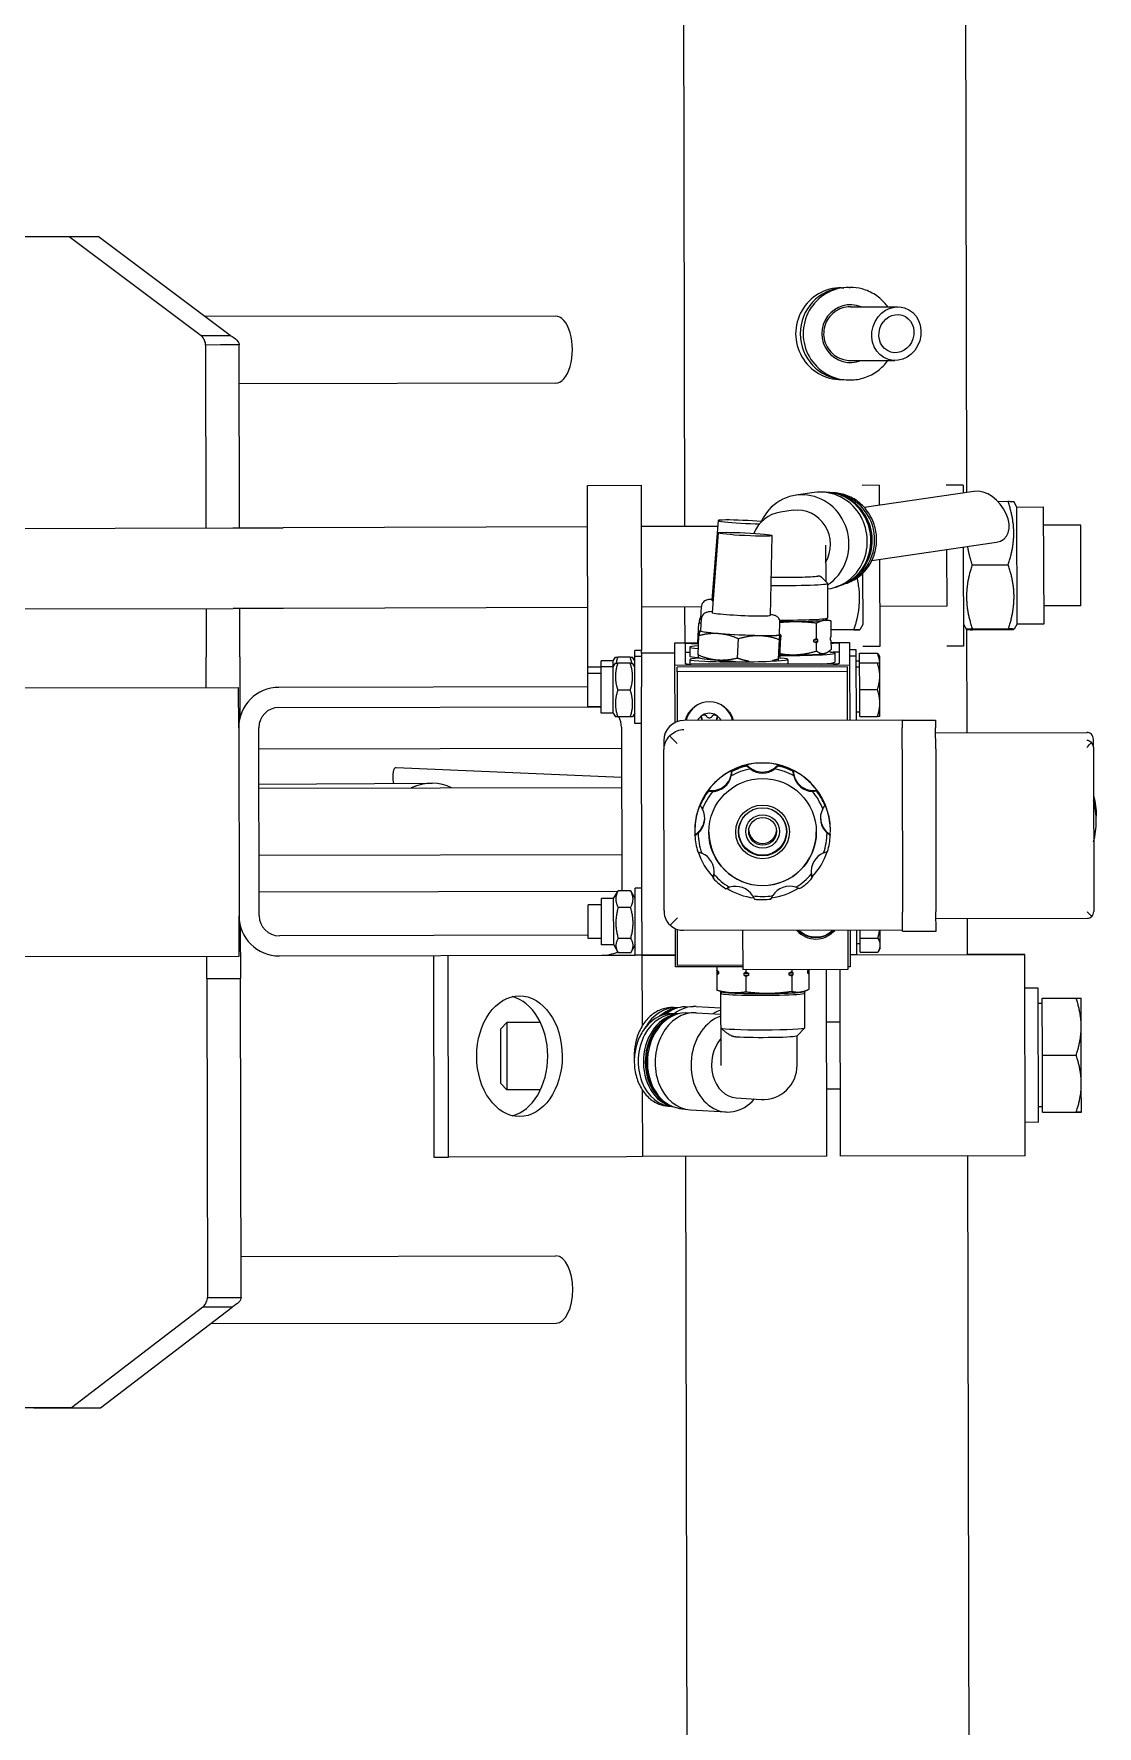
# Model space of a CAD drawing. Extents: x -3873 to 164127, y 7129 to 96529.
# Drawn here: x 85751.4 to 85909.8, y 50277.4 to 50529.4 of the extents above; entities that cross this region are included whole.
import ezdxf

# ---------------------------------------------------------------- set-up
doc = ezdxf.new("R2010")
doc.units = 0
doc.layers.get('0').update_dxf_attribs({"linetype": 'CONTINUOUS'})
doc.layers.add('LAYOUT Kromeka', color=1, linetype='CONTINUOUS', lineweight=5)

# ---------------------------------------------------------------- blocks, each defined once
blk = doc.blocks.new('drop-GS-double')
for p, q in [((330.19, 402.45), (330.19, 108.5)), ((370.19, 402.5), (370.19, 108.5)), ((381.96, 203.45), (381.95, 109.3)), ((393.96, 203.45), (393.95, 109.3)), ((262.95, 133.61), (262.94, 143.52)), ((437.41, 143.52), (437.42, 133.61)), ((262.94, 139.19), (262.95, 129.28)), ((277.9, 113.98), (262.95, 133.61)), ((262.95, 133.61), (262.95, 129.28)), ((437.42, 133.61), (422.63, 113.98)), ((437.42, 133.61), (437.42, 129.28)), ((262.95, 129.28), (277.9, 109.65)), ((422.63, 109.65), (437.42, 129.28)), ((277.9, 112.07), (277.9, 113.98)), ((422.63, 113.98), (422.63, 112.07)), ((275.45, 112.87), (275.42, 61.39)), ((277.9, 109.65), (277.9, 112.07)), ((279.34, 113.31), (279.34, 111.11)), ((326.83, 113.31), (279.34, 113.31)), ((279.34, 111.11), (279.34, 108.31)), ((326.83, 113.31), (330.19, 113.31)), ((326.83, 113.31), (326.83, 108.31)), ((370.19, 113.31), (374.73, 113.31)), ((381.95, 113.31), (374.73, 113.31)), ((421.21, 113.31), (393.95, 113.31)), ((421.21, 111.11), (421.21, 113.31)), ((421.21, 108.31), (421.21, 111.11)), ((422.63, 112.07), (422.63, 109.65)), ((425.42, 61.2), (425.45, 113.38)), ((330.19, 108.5), (336.19, 108.5)), ((364.19, 108.5), (336.19, 108.5)), ((364.19, 108.5), (336.19, 108.5)), ((364.19, 108.5), (370.19, 108.5)), ((279.34, 108.31), (326.83, 108.31)), ((285.45, 108.31), (285.42, 61.39)), ((334.68, 108.31), (326.83, 108.31)), ((374.73, 108.31), (365.69, 108.31)), ((374.73, 108.31), (381.95, 108.31)), ((393.95, 108.31), (421.21, 108.31)), ((415.42, 61.21), (415.44, 108.31)), ((336.19, 105.5), (364.19, 105.5)), ((339.76, 105.5), (339.74, 52.06)), ((345.19, 105.5), (345.19, 51.5)), ((355.19, 105.5), (355.19, 51.5)), ((355.78, 105.5), (355.87, 79.72)), ((361.06, 105.5), (361.04, 51.5)), ((330.19, 102.5), (330.19, 54.5)), ((333.19, 56.5), (333.19, 102.5)), ((367.19, 102.5), (367.19, 54.5)), ((370.19, 56.5), (370.19, 102.5)), ((382.02, 56.5), (381.95, 101.78)), ((394.02, 56.5), (393.95, 101.8)), ((356.66, 51.5), (358.2, 85.06)), ((300.19, 79.54), (300.19, 77.38)), ((330.19, 79.54), (300.19, 79.54)), ((300.19, 50.86), (300.19, 77.38)), ((300.19, 77.38), (330.19, 77.38)), ((311.11, 69.56), (310.19, 68.64)), ((320.19, 68.64), (310.19, 68.64)), ((310.19, 63.64), (310.19, 68.64)), ((311.11, 69.56), (319.27, 69.56)), ((319.27, 69.56), (320.19, 68.64)), ((320.19, 63.64), (320.19, 68.64)), ((332.69, 56.5), (337.69, 56.5)), ((332.69, 54.5), (332.69, 56.5)), ((337.69, 54.5), (337.69, 56.5)), ((367.19, 56.5), (372.19, 56.5)), ((367.19, 54.5), (367.19, 56.5)), ((372.19, 56.5), (373.1, 56.5)), ((372.19, 54.5), (372.19, 56.5)), ((373.1, 56.5), (400.19, 56.5)), ((373.1, 54.5), (373.1, 56.5)), ((400.19, 56.5), (400.19, 48.5)), ((330.19, 54.5), (330.19, 50.86)), ((331.74, 54.5), (338.64, 54.5)), ((331.74, 52.7), (331.74, 54.5)), ((338.64, 52.7), (338.64, 54.5)), ((366.24, 54.5), (373.14, 54.5)), ((366.24, 52.7), (366.24, 54.5)), ((373.14, 54.5), (374.05, 54.5)), ((373.14, 52.7), (373.14, 54.5)), ((374.05, 52.7), (374.05, 54.5)), ((300.19, 48.5), (300.19, 50.86)), ((330.19, 50.86), (330.19, 49.5)), ((330.57, 50.17), (330.57, 52.03)), ((331.74, 52.7), (330.68, 52.09)), ((331.74, 52.7), (338.64, 52.7)), ((332.69, 50.17), (332.69, 52.03)), ((337.31, 50.17), (337.31, 52.03)), ((338.64, 52.7), (339.69, 52.09)), ((339.8, 50.17), (339.8, 52.03)), ((364.19, 51.5), (339.8, 51.5)), ((366.24, 52.7), (365.69, 52.38)), ((365.69, 52.03), (365.69, 52.38)), ((365.69, 50.17), (365.69, 52.03)), ((366.24, 52.7), (373.14, 52.7)), ((369.69, 50.17), (369.69, 52.03)), ((373.14, 52.7), (374.05, 52.7)), ((373.14, 52.7), (373.69, 52.38)), ((373.69, 52.38), (373.69, 52.03)), ((373.69, 50.17), (373.69, 52.03)), ((374.05, 52.7), (374.6, 52.38)), ((374.6, 52.38), (374.6, 52.03)), ((374.6, 50.17), (374.6, 52.03)), ((300.19, 21), (300.19, 48.5)), ((300.19, 48.5), (300.19, 48.5)), ((310.15, 48.5), (300.19, 48.5)), ((330.19, 48.5), (319.63, 48.5)), ((330.19, 49.5), (340.19, 49.5)), ((330.19, 48.5), (330.19, 49.5)), ((330.19, 48.5), (330.19, 43.5)), ((335.19, 48.5), (330.19, 48.5)), ((330.19, 43.5), (330.19, 48.5)), ((331.74, 49.5), (330.68, 50.11)), ((335.19, 48.5), (370.19, 48.5)), ((338.64, 49.5), (339.69, 50.11)), ((340.19, 48.5), (340.19, 49.5)), ((364.69, 49.5), (374.69, 49.5)), ((364.69, 48.5), (364.69, 49.5)), ((365.69, 49.82), (365.69, 50.17)), ((366.24, 49.5), (365.69, 49.82)), ((375.19, 48.5), (370.19, 48.5)), ((373.14, 49.5), (373.69, 49.82)), ((373.69, 50.17), (373.69, 49.82)), ((374.05, 49.5), (374.6, 49.82)), ((374.6, 50.17), (374.6, 49.82)), ((374.69, 49.5), (375.6, 49.5)), ((374.69, 48.5), (374.69, 49.5)), ((375.19, 48.5), (375.6, 48.5)), ((375.19, 43.5), (375.19, 48.5)), ((375.6, 48.5), (375.6, 49.5)), ((400.19, 48.5), (375.6, 48.5)), ((382.05, 39.55), (382.03, 48.5)), ((394.05, 37.1), (394.03, 48.5)), ((307.36, 42.93), (307.18, 41.7)), ((307.7, 44.65), (307.67, 44.11)), ((321.47, 43.81), (321.44, 43.27)), ((322.39, 43.81), (322.36, 43.27)), ((328.43, 43.5), (334.09, 43.5)), ((328.43, 33.5), (328.43, 43.5)), ((328.66, 33.5), (328.66, 43.2)), ((328.66, 43.2), (333.98, 43.2)), ((336.84, 45.2), (360.82, 45.2)), ((362.14, 45.2), (360.82, 45.2)), ((364.84, 43.5), (373.38, 43.5)), ((372.41, 43.2), (364.97, 43.2)), ((372.41, 17.8), (372.41, 43.2)), ((372.41, 43.2), (373.08, 43.2)), ((373.08, 17.8), (373.08, 43.2)), ((373.38, 43.5), (373.38, 17.5)), ((373.38, 43.5), (374.42, 43.5)), ((374.42, 43.5), (375.19, 43.5)), ((375.19, 43.5), (376.71, 43.5)), ((376.71, 43.5), (376.71, 40.07)), ((-306.28, 42), (300.19, 42)), ((307.15, 41.33), (306.82, 35.98)), ((321.62, 40.45), (321.4, 36.75)), ((321.6, 42.07), (321.63, 40.82)), ((322.54, 40.45), (322.31, 36.75)), ((322.51, 42.07), (322.54, 40.82)), ((333.84, 9.7), (333.84, 42.32)), ((348, 40.59), (348.12, 40.59)), ((348.7, 40.6), (348.72, 40.6)), ((365.14, 9.7), (365.14, 42.2)), ((374.22, 41.3), (373.55, 41.3)), ((373.55, 19.92), (373.55, 41.08)), ((373.59, 41.94), (376.59, 41.94)), ((376.06, 41.3), (374.71, 41.3)), ((376.63, 41.08), (376.63, 40.07)), ((376.71, 42), (382.04, 42)), ((394.04, 42), (872.72, 41.99)), ((341.65, 37.89), (341.77, 37.89)), ((352.47, 39.8), (352.59, 39.8)), ((354.6, 38.57), (354.72, 38.57)), ((365.15, 39.45), (365.23, 39.45)), ((365.48, 39.52), (365.5, 39.53)), ((374.22, 39.05), (374.32, 39.05)), ((374.51, 39.97), (374.53, 40.01)), ((374.9, 40.07), (377.82, 39.92)), ((376.36, 40), (376.36, 40.01)), ((376.74, 40.07), (379.66, 39.92)), ((378.52, 39.63), (380.31, 39.54)), ((378.55, 39.76), (378.55, 39.77)), ((380.35, 39.64), (382.14, 39.54)), ((380.38, 39.76), (380.38, 39.77)), ((393.08, 37.03), (381.23, 37.97)), ((394.91, 37.03), (383.06, 37.98)), ((313.74, 36.74), (319.33, 36.74)), ((315.1, 36.75), (324.49, 36.75)), ((319.33, 36.74), (319.33, 36.74)), ((319.33, 36.74), (319.33, 36.74)), ((324.49, 36.75), (324.78, 36.75)), ((324.72, 36.53), (324.51, 36.74)), ((324.69, 36.4), (324.9, 37.19)), ((327.24, 37.35), (324.94, 37.35)), ((327.94, 37.35), (327.24, 37.35)), ((327.72, 37.09), (327.42, 37.09)), ((327.46, 37.2), (327.76, 37.2)), ((328.43, 37.35), (327.94, 37.35)), ((365.15, 37.35), (365.23, 37.35)), ((365.5, 37.27), (365.48, 37.28)), ((308.91, 34.49), (308.69, 30.81)), ((326.98, 33.04), (324.68, 33.04)), ((327.19, 33.3), (327.49, 33.3)), ((328.06, 33.04), (327.68, 33.04)), ((333.84, 33.5), (328.06, 33.5)), ((328.06, 33.5), (328.06, 17.8)), ((357.51, 35.09), (357.64, 35.09)), ((358.36, 32.77), (358.48, 32.77)), ((374.41, 34.2), (377.33, 34.05)), ((327.48, 32.63), (327.18, 32.63)), ((358.36, 28.23), (358.48, 28.23)), ((374.26, 28.1), (377.18, 27.95)), ((374.61, 27.87), (377.53, 27.72)), ((377.93, 27.82), (377.9, 27.78)), ((377.91, 27.95), (379.7, 27.86)), ((392.67, 29.04), (380.78, 29.32)), ((313.75, 25.43), (318.17, 25.43)), ((318.16, 25.43), (319.33, 24.26)), ((327.03, 26.19), (324.73, 26.19)), ((327.22, 26.6), (327.52, 26.6)), ((327.54, 26.04), (327.24, 26.04)), ((328.06, 26.19), (327.73, 26.19)), ((357.51, 25.91), (357.64, 25.91)), ((374.22, 26.7), (373.55, 26.7)), ((396.42, 25.84), (396.14, 27.72)), ((399.06, 22.73), (398.67, 25.46)), ((319.35, 24.25), (324.49, 24.25)), ((324.49, 24.25), (324.79, 24.25)), ((324.72, 24.47), (324.51, 24.26)), ((324.69, 24.6), (324.72, 24.48)), ((327.34, 23.65), (325.04, 23.65)), ((328.04, 23.65), (327.34, 23.65)), ((327.52, 23.8), (327.82, 23.8)), ((328.06, 23.65), (328.04, 23.65)), ((341.65, 23.11), (341.77, 23.11)), ((376.83, 22.82), (377.13, 22.82)), ((300.19, 21), (328.06, 21)), ((310.19, 19), (310.19, 21)), ((320.19, 19), (320.19, 21)), ((348, 20.41), (348.12, 20.41)), ((348.7, 20.4), (348.72, 20.4)), ((352.47, 21.2), (352.59, 21.2)), ((354.6, 22.43), (354.72, 22.43)), ((375.12, 21.02), (375.22, 20.85)), ((375.28, 20.33), (375.28, 19.92)), ((375.43, 22.41), (376.64, 22.41)), ((375.74, 20.21), (376.95, 20.21)), ((376.63, 20.21), (376.63, 19.92)), ((376.71, 20.21), (376.71, 17.5)), ((377.16, 22.28), (376.86, 22.28)), ((377.14, 20.34), (377.43, 20.34)), ((377.34, 22.41), (379.64, 22.41)), ((377.65, 20.21), (379.95, 20.21)), ((378.6, 16.83), (378.6, 20.21)), ((378.61, 16.83), (378.61, 20.21)), ((380.15, 20.97), (379.97, 20.26)), ((380.12, 21.01), (380.37, 20.76)), ((385.53, 20.75), (380.38, 20.75)), ((384.71, 20.66), (384.7, 20.75)), ((386.34, 21.56), (385.54, 20.76)), ((391.21, 21.03), (385.81, 21.03)), ((399.11, 21.03), (399.13, 21.66)), ((300.19, 19), (328.06, 19)), ((300.19, -8.5), (300.19, 19)), ((328.06, 17.8), (333.84, 17.8)), ((328.43, 17.5), (328.43, 17.8)), ((365.14, 17.8), (372.41, 17.8)), ((372.41, 17.8), (373.08, 17.8)), ((376.59, 19.06), (373.59, 19.06)), ((375.14, 19.7), (373.79, 19.7)), ((385.14, 19.02), (384.95, 19.62)), ((415.87, 18.62), (415.87, 18.28)), ((429.57, 18.61), (429.57, 18.27)), ((333.84, 17.5), (328.43, 17.5)), ((330.19, 17.5), (330.19, -8.5)), ((330.19, 16.5), (330.19, 17.5)), ((330.19, 16.5), (333.84, 16.5)), ((330.57, 16), (332.69, 16)), ((330.57, 16), (330.57, 13.36)), ((331.84, 16), (331.84, 16.5)), ((332.69, 16), (332.69, 13.36)), ((332.69, 16), (333.84, 16)), ((373.38, 17.5), (365.14, 17.5)), ((365.14, 16.5), (374.69, 16.5)), ((365.69, 16), (365.69, 13.36)), ((365.69, 16), (369.69, 16)), ((366.34, 16), (366.34, 16.5)), ((369.69, 16), (369.69, 13.36)), ((369.69, 16), (373.69, 16)), ((373.04, 16), (373.04, 16.5)), ((376.71, 17.5), (373.38, 17.5)), ((373.69, 16), (375.12, 16)), ((373.69, 16), (373.69, 13.36)), ((373.95, 16), (373.95, 16.5)), ((374.69, 16.5), (374.69, 17.5)), ((374.69, 16.5), (375.6, 16.5)), ((375.12, 16), (375.12, 13.36)), ((375.6, 16.5), (375.6, 17.5)), ((376.12, 13.01), (376.11, 15.51)), ((379.41, 15.52), (378.61, 15.98)), ((387.01, 15.53), (379.41, 15.52)), ((387.01, 15.53), (379.41, 15.52)), ((396.85, 15.28), (399.2, -1.08)), ((397.13, 15.55), (397.13, 15.55)), ((397.48, 15.94), (397.61, 16.01)), ((400.12, 13.05), (400.11, 15.55)), ((415.82, 17.46), (415.82, 17.32)), ((418.72, 17.29), (418.71, 10.65)), ((426.72, 17.28), (426.71, 10.21)), ((429.62, 17.44), (429.62, 17.31)), ((331.19, 13), (330.68, 13.29)), ((331.19, 13), (331.63, 13)), ((331.63, 13), (333.84, 13)), ((365.69, 13), (367.69, 13)), ((367.69, 13), (371.69, 13)), ((371.69, 13), (373.69, 13)), ((373.69, 13), (374.6, 13)), ((374.6, 13), (374.8, 13.11)), ((389.09, 13.03), (376.12, 13.01)), ((382.1, 3.02), (382.09, 13.02)), ((388.93, 14.14), (391.6, -4.44)), ((400.12, 13.05), (397.17, 13.05)), ((333.7, 9.7), (336.55, 9.7)), ((333.7, 9.7), (333.7, 4.7)), ((360.83, 9.7), (336.55, 9.7)), ((360.83, 9.7), (363.97, 9.7)), ((365.14, 9.7), (363.97, 9.7)), ((365.14, 9.7), (365.14, 9.7)), ((365.14, 9.7), (365.14, 4.7)), ((333.7, 4.7), (336.55, 4.7)), ((335.59, 4.7), (335.59, -17.85)), ((360.83, 4.7), (336.55, 4.7)), ((360.83, 4.7), (363.97, 4.7)), ((363.25, 4.7), (363.25, -17.85)), ((365.14, 4.7), (363.97, 4.7)), ((365.14, 4.7), (365.14, 4.7)), ((376.14, 0.51), (376.13, 3.01)), ((390.53, 3.04), (382.1, 3.02)), ((390.53, 3.04), (382.1, 3.02)), ((398.61, 3.05), (398.61, 3.05)), ((400.14, 0.55), (400.13, 3.05)), ((-300.19, 0), (300.19, 0)), ((390.89, 0.54), (376.14, 0.51)), ((379.44, 0.52), (378.64, 0.05)), ((400.14, 0.55), (398.97, 0.55)), ((330.19, 0), (335.59, 0)), ((330.19, -8.5), (330.19, 0)), ((363.25, 0), (378.63, 0)), ((378.58, -0.8), (378.59, -6.17)), ((378.7, -0.8), (378.71, -6.17)), ((388.25, -0.78), (388.26, -6.16)), ((399.05, 0), (872.72, -0.01)), ((397.7, -4.62), (397.71, -6.14)), ((379.45, -7.48), (378.65, -7.02)), ((379.45, -7.48), (396.85, -7.45)), ((379.45, -7.48), (379.46, -11.48)), ((396.85, -7.45), (397.65, -6.99)), ((396.85, -7.45), (396.86, -11.45)), ((300.19, -8.5), (330.19, -8.5)), ((305.19, -10.5), (305.19, -8.5)), ((325.19, -10.5), (325.19, -8.5)), ((330.19, -8.5), (330.19, -8.5)), ((305.19, -10.5), (325.19, -10.5)), ((306.69, -11.1), (306.69, -16.14)), ((306.69, -11.1), (306.69, -11.1)), ((306.69, -11.1), (306.69, -16.14)), ((306.69, -11.1), (315.19, -11.1)), ((307.49, -11.1), (307.49, -10.5)), ((315.19, -11.1), (315.19, -16.14)), ((315.19, -11.1), (323.69, -11.1)), ((322.89, -11.1), (322.89, -10.5)), ((323.69, -11.1), (323.69, -16.14)), ((379.46, -11.48), (396.86, -11.45)), ((382.13, -16.98), (382.12, -11.48)), ((394.12, -11.46), (394.16, -11.46)), ((394.13, -16.96), (394.12, -11.46)), ((306.69, -16.9), (310.94, -16.9)), ((310.94, -16.9), (319.44, -16.9)), ((319.44, -16.9), (323.69, -16.9)), ((382.13, -16.98), (394.13, -16.96)), ((361.07, -18.8), (336.59, -18.8)), ((350.01, -19.2), (350.78, -19.2)), ((361.07, -18.8), (362.25, -18.8))]:
    blk.add_line(p, q)
for centre, radius, start, end in [((336.19, 102.5), 6, 90, 180), ((364.19, 102.5), 6, 0, 90), ((336.19, 102.5), 3, 90, 180), ((364.19, 102.5), 3, 0, 90), ((336.19, 54.5), 6, 180, 203.6256), ((364.19, 54.5), 3, 270, 300.032), ((364.19, 54.5), 6, 270, 274.7941), ((313.75, 30.5), 5.08, 176.5289, 270), ((391.12, 27), 5.08, 8.1885, 68.2371)]:
    blk.add_arc(centre, radius, start, end)
for centre, major_axis, ratio, start_param, end_param in [((354.14, 83.91), (4.04, 1.26), 0.26797, 6.186478, 7.334753), ((351.87, 80.34), (-1.02, 5.35), 0.724042, 3.860469, 5.049371), ((315.19, 68.93), (-9, 0), 0.707107, 0.170153, 2.971439), ((280.42, 61.39), (5, 0), 0.5, 3.141593, 6.283185), ((420.42, 61.2), (-5, 0), 0.5, 0, 3.141593), ((314.46, 42.13), (7.13, -0.43), 0.782019, 0.065805, 3.075787), ((314.55, 43.69), (6.89, -0.42), 0.782019, 6.264046, 9.443917), ((314.5, 42.88), (6.94, -0.42), 0.782019, 0.138592, 3.003001), ((314.49, 42.6), (6.94, -0.42), 0.782019, 0.292265, 2.849328), ((314.48, 42.48), (-6.94, 0.42), 0.782019, 3.575036, 5.849742), ((315.47, 43.69), (6.89, -0.42), 0.782019, 6.264046, 7.303895), ((314.38, 40.89), (7.24, -0.44), 0.782019, 0, 3.141593), ((315.42, 42.88), (6.94, -0.42), 0.782019, 0.138592, 0.661739), ((315.4, 42.6), (6.94, -0.42), 0.782019, 0.292265, 0.605703), ((315.4, 42.48), (-6.94, 0.42), 0.782019, 3.575036, 3.729431), ((315.37, 42.13), (7.13, -0.43), 0.782019, 0.065805, 0.619597), ((315.3, 40.89), (7.24, -0.44), 0.782019, 0, 0.59945), ((335.84, 43.2), (-2, 2), 0.024113, 0.951506, 1.546688), ((361.81, 43.2), (-2, -2), 0.024113, 4.141314, 4.736497), ((362.14, 42.2), (0, 3), 0.998838, 4.712389, 6.283185), ((314.06, 35.54), (7.24, -0.44), 0.782019, 0.292388, 3.936991), ((348.53, 30.5), (0, 10.1), 0.998838, 0.052376, 0.29669), ((348.7, 30.5), (0, 10.1), 0.998838, 3.084583, 6.340195), ((350.7, 42.12), (0, -3), 0.998838, 5.24935, 6.258252), ((348.72, 30.5), (0, 10.1), 0.998838, 3.141593, 6.283185), ((364.22, 38.4), (0, 3.7), 0.998838, 3.393657, 6.031121), ((364.44, 38.4), (0, 3.5), 0.998838, 5.174577, 6.081585), ((373.59, 41.08), (0, 0.858), 0.048197, 0, 1.570796), ((374.22, 34), (0, -7.3), 0.048197, 2.483682, 6.863573), ((374.71, 34), (0, 7.3), 0.048197, 0, 0.613093), ((375.24, 41.08), (0, 0.858), 0.048197, 4.964467, 6.283185), ((376.06, 34), (0, 7.3), 0.048197, 5.678987, 6.882374), ((376.59, 41.08), (0, 0.858), 0.048197, 4.712389, 6.283185), ((313.98, 34.19), (-5.07, 0.31), 0.782019, 3.92041, 6.283185), ((314.97, 35.54), (7.24, -0.44), 0.782019, 0.292388, 0.507583), ((348.53, 30.5), (0, -10.1), 0.998838, 3.8921, 4.136415), ((348.53, 30.5), (0, -8), 0.998838, 3.143101, 6.281677), ((342.76, 40.72), (0, -3), 0.998838, 5.947482, 6.258252), ((348.7, 30.5), (0, 10.1), 0.998838, 0.316239, 0.752259), ((342.61, 40.72), (0, -3), 0.998838, 6.150214, 7.463354), ((348.5, 30.5), (0, 9.6), 0.998838, 0.017394, 0.331671), ((350.55, 42.12), (0, -3), 0.998838, 5.452082, 6.765223), ((348.5, 30.5), (0, 9.6), 0.998838, 5.602448, 5.916725), ((348.53, 30.5), (0, 10.1), 0.998838, 5.637429, 5.881744), ((348.65, 30.5), (0, -10.1), 0.998838, 2.495837, 2.740151), ((357.53, 38.08), (0, -3), 0.998838, 4.75395, 6.067091), ((357.68, 38.08), (0, -3), 0.998838, 4.551218, 6.269823), ((364.24, 38.4), (0, -1.98), 0.998838, 2.094395, 2.671938), ((365.23, 39.95), (0, -0.5), 0.998838, 0, 0.523599), ((365.7, 39.19), (-0.197, 0.342), 0.999419, 5.867547, 6.283185), ((364.24, 38.4), (0, -1.98), 0.998838, 1.047198, 2.094395), ((374.22, 34), (0.31, 5.99), 0.052327, 0.090882, 1.017068), ((378.21, 33.79), (0.3, 5.84), 0.052327, 0, 3.141593), ((378.21, 33.79), (0.31, 5.99), 0.052327, 6.253056, 7.300254), ((378.21, 33.79), (0.31, 5.99), 0.052327, 6.05911, 6.253056), ((380.04, 33.79), (0.31, 5.99), 0.052326, 6.253054, 6.570083), ((380.04, 33.79), (0.3, 5.84), 0.052326, 0, 0.180695), ((380.04, 33.79), (0.31, 5.99), 0.052326, 6.05911, 6.253054), ((381.01, 33.65), (0.22, 4.33), 0.052327, 6.281719, 9.426244), ((382.84, 33.65), (0.22, 4.33), 0.052326, 6.281719, 6.542608), ((319.35, 30.5), (0, 6.25), 0.048197, 0.048211, 3.141593), ((324.49, 30.5), (0, 6.25), 0.048197, 6.234913, 9.47305), ((324.74, 30.5), (0, 6), 0.048197, 0.181071, 0.671437), ((327.49, 30.5), (0, 6.73), 0.048197, 0.093796, 0.20188), ((327.79, 30.5), (0, 6.73), 0.048197, 0.093796, 0.20188), ((348.7, 30.5), (0, 10.1), 0.998838, 1.013175, 1.44057), ((337.43, 34.54), (0, -3), 0.998838, 0.56516, 1.878301), ((348.5, 30.5), (0, 9.6), 0.998838, 0.715526, 1.029803), ((364.24, 38.4), (0, -1.98), 0.998838, 0.469655, 1.047198), ((364.44, 38.4), (0, -3.5), 0.998838, 0.2016, 1.108608), ((365.23, 36.85), (0, 0.5), 0.998838, 5.759587, 6.283185), ((365.7, 37.61), (0, -0.395), 0.998838, 5.759587, 6.175224), ((374.22, 34), (-0.31, -5.99), 0.052327, 4.158661, 4.634148), ((378.21, 33.79), (-0.31, -5.99), 0.052327, 4.158661, 5.205859), ((394.71, 33.03), (0.21, 3.99), 0.052326, 4.065409, 8.431584), ((318.17, 30.5), (0, -5.08), 0.048197, 3.81303, 6.234913), ((324.74, 30.5), (0, -6), 0.048197, 3.81303, 4.860227), ((327.49, 30.5), (0, 6.73), 0.048197, 1.140994, 1.249078), ((327.79, 30.5), (0, 6.73), 0.048197, 1.140994, 1.249078), ((348.5, 30.5), (0, -9.6), 0.998838, 1.762724, 2.077001), ((360.44, 30.5), (0, -3), 0.998838, 3.853087, 5.571691), ((348.53, 30.5), (0, 10.1), 0.998838, 4.939298, 5.183612), ((348.65, 30.5), (0, -10.1), 0.998838, 1.797705, 2.042019), ((348.53, 30.5), (0, -10.1), 0.998838, 4.590232, 4.834546), ((348.5, 30.5), (0, 9.6), 0.998838, 1.413658, 1.727935), ((348.88, 30.5), (0, 2.07), 0.998838, 0.065025, 3.076567), ((360.29, 30.5), (0, 3), 0.998838, 0.914226, 2.227367), ((378.21, 33.79), (-0.31, -5.99), 0.052327, 5.205859, 6.253056), ((391.49, 24.43), (7.18, 1.03), 0.947122, 3.555238, 7.270691), ((324.74, 30.5), (0, -6), 0.048197, 4.860227, 5.907425), ((348.7, 30.5), (0, 10.1), 0.998838, 1.701023, 2.128418), ((337.43, 26.46), (0, -3), 0.998838, 1.263292, 2.576432), ((348.5, 30.5), (0, -9.6), 0.998838, 1.064592, 1.378869), ((348.53, 30.5), (0, 10.1), 0.998838, 4.241166, 4.48548), ((348.65, 30.5), (0, -10.1), 0.998838, 1.099573, 1.343888), ((375.14, 27), (0, -7.3), 0.048197, 4.594146, 6.809056), ((375.14, 27), (0, 6), 0.048197, 1.427403, 1.771197), ((378.21, 33.79), (-0.31, -5.99), 0.052327, 6.253056, 6.507261), ((380.13, 27), (0, 6), 0.048197, 1.426974, 1.771197), ((380.38, 27), (0, -6.25), 0.048197, 4.566178, 6.283185), ((385.53, 27), (0, -6.25), 0.048197, 4.350353, 6.331457), ((386.7, 27), (0, -5.08), 0.048197, 4.267493, 5.959987), ((327.49, 30.5), (0, 6.73), 0.048197, 2.188191, 2.296275), ((327.79, 30.5), (0, 6.73), 0.048197, 2.188191, 2.296275), ((336.25, 22.6), (0, 3.7), 0.998838, 0.708116, 2.433476), ((348.5, 30.5), (0, 9.6), 0.998838, 2.11179, 2.426067), ((357.53, 22.92), (0, 3), 0.998838, 0.216094, 1.529235), ((357.68, 22.92), (0, 3), 0.998838, 0.013362, 1.731967), ((375.14, 27), (0, -6), 0.048197, 4.912789, 5.959987), ((380.13, 27), (0, -6), 0.048197, 4.912789, 5.959987), ((391.39, 25.12), (5.02, 0.72), 0.947122, 4.006254, 6.283185), ((422.72, 18.62), (6.85, -0.01), 0.995368, 0, 3.141593), ((324.74, 30.5), (0, -6), 0.048197, 5.907425, 6.102114), ((336.47, 22.6), (0, 3.7), 0.998838, 0.790059, 2.351534), ((348.53, 30.5), (0, -10.1), 0.998838, 5.288363, 5.532678), ((342.76, 20.28), (0, 3), 0.998838, 0.024933, 0.335703), ((348.7, 30.5), (0, -10.1), 0.998838, 5.530926, 5.966946), ((342.61, 20.28), (0, 3), 0.998838, 5.103016, 6.416157), ((348.5, 30.5), (0, -9.6), 0.998838, 0.36646, 0.680737), ((377.09, 27), (0, -6.73), 0.048197, 5.382346, 5.49043), ((377.39, 27), (0, -6.73), 0.048197, 5.382346, 5.49043), ((391.88, 21.7), (-7.18, -1.03), 0.947122, 0, 3.141593), ((422.72, 17.45), (6.9, -0.01), 0.995368, 0, 3.141593), ((422.72, 17.94), (6.85, -0.01), 0.995368, 0.065077, 3.076516), ((348.5, 30.5), (0, -9.6), 0.998838, 5.951514, 6.265791), ((348.53, 30.5), (0, -10.1), 0.998838, 5.986495, 6.23081), ((350.7, 18.88), (0, 3), 0.998838, 0.024933, 1.033835), ((350.55, 18.88), (0, 3), 0.998838, 5.801148, 7.114289), ((348.53, 30.5), (0, 10.1), 0.998838, 3.543034, 3.787349), ((348.65, 30.5), (0, -10.1), 0.998838, 0.401442, 0.645756), ((373.79, 27), (0, -7.3), 0.048197, 5.535178, 6.283185), ((375.14, 27), (0, -6), 0.048197, 5.959987, 6.199511), ((380.13, 27), (0, -6), 0.048197, 5.959987, 6.234913), ((391.98, 21.06), (-7.07, -1.02), 0.947122, 0.155316, 2.986276), ((422.72, 17.26), (4.3, 0), 0.995368, 5.907435, 9.800528), ((373.59, 19.92), (0, -0.858), 0.048197, 4.712389, 6.283185), ((375.24, 19.92), (0, -0.858), 0.048197, 0, 1.570796), ((376.59, 19.92), (0, -0.858), 0.048197, 0, 1.570796), ((392.09, 20.27), (-6.83, -0.98), 0.947122, 0.235423, 2.90617), ((392.03, 20.68), (6.88, 0.99), 0.947122, 3.616887, 5.80789), ((392.01, 20.82), (6.88, 0.99), 0.947122, 4.005949, 5.418829), ((395.4, -2.76), (3.35, 2.73), 0.676399, 2.755275, 5.896867), ((336.59, -17.8), (-0.724, -0.724), 0.95291, 5.521895, 6.259077), ((336.59, -17.8), (-1, -1), 0.024113, 4.736497, 5.521895), ((336.59, -17.8), (1.05, 0), 0.955078, 3.926991, 4.712389), ((350.01, -7.3), (0, -11.9), 0.998838, 6.023172, 6.543199), ((361.07, -17.8), (1, -1), 0.024113, 4.688281, 5.473679), ((361.07, -17.8), (0, -1), 0.950641, 0, 0.785398), ((361.07, -17.8), (-0.724, -0.724), 0.95291, 1.546688, 2.332087), ((362.25, -17.8), (-1.05, 0), 0.955078, 1.570796, 2.356194), ((362.25, -17.8), (0.724, -0.724), 0.95291, 0.024108, 0.809506)]:
    blk.add_ellipse(centre, major_axis=major_axis, ratio=ratio, start_param=start_param, end_param=end_param)
for centre, major_axis, ratio in [((315.19, 66.77), (-9, 0), 0.707107), ((348.5, 30.5), (0, -8), 0.998838), ((392.87, 33.03), (-0.21, -3.99), 0.052327), ((348.53, 30.5), (0, -4), 0.998838), ((348.55, 30.5), (0, -3.59), 0.998838), ((348.59, 30.5), (0, -3.54), 0.998838), ((348.59, 30.5), (0, -2.5), 0.998838), ((348.61, 30.5), (0, 2.07), 0.998838), ((422.71, 10.43), (-3.85, 1.2), 0.900836), ((422.71, 10.43), (2.74, -0.86), 0.900836)]:
    blk.add_ellipse(centre, major_axis=major_axis, ratio=ratio)
for points, knots in [([(277.9, 113.98), (278.14, 113.76), (278.38, 113.59), (278.86, 113.37), (279.1, 113.31), (279.34, 113.31)], [0, 0, 0, 0, 0.1494565, 0.1494565, 0.2989131, 0.2989131, 0.2989131, 0.2989131]), ([(421.21, 113.31), (421.45, 113.31), (421.69, 113.37), (422.16, 113.59), (422.4, 113.76), (422.63, 113.98)], [0, 0, 0, 0, 0.1491995, 0.1491995, 0.298399, 0.298399, 0.298399, 0.298399]), ([(279.34, 108.31), (279.1, 108.31), (278.86, 108.42), (278.38, 108.88), (278.14, 109.21), (277.9, 109.65)], [0, 0, 0, 0, 0.2718237, 0.2718237, 0.5436474, 0.5436474, 0.5436474, 0.5436474]), ([(381.95, 101.78), (381.95, 103.41), (381.95, 105.05), (381.95, 107.53), (381.95, 108.44), (381.95, 109.3)], [0, 0, 0, 0, 0.4879632, 0.4879632, 0.7843809, 0.7843809, 0.7843809, 0.7843809]), ([(393.95, 109.3), (393.95, 107.9), (393.95, 106.34), (393.95, 103.79), (393.95, 102.79), (393.95, 101.8)], [0, 0, 0, 0, 0.4851888, 0.4851888, 0.7825378, 0.7825378, 0.7825378, 0.7825378]), ([(422.63, 109.65), (422.4, 109.21), (422.16, 108.88), (421.69, 108.42), (421.45, 108.31), (421.21, 108.31)], [0, 0, 0, 0, 0.2716825, 0.2716825, 0.543365, 0.543365, 0.543365, 0.543365]), ([(321.47, 43.81), (321.51, 44.39), (321.43, 44.97), (321.04, 46.09), (320.73, 46.63), (319.92, 47.61), (319.41, 48.05), (318.26, 48.79), (317.6, 49.09), (316.21, 49.52), (315.48, 49.64), (314.01, 49.7), (313.27, 49.64), (311.86, 49.33), (311.19, 49.08), (309.98, 48.43), (309.45, 48.03), (308.58, 47.11), (308.24, 46.59), (307.83, 45.59), (307.73, 45.12), (307.7, 44.65)], [1.493388, 1.493388, 1.493388, 1.493388, 1.807687, 1.807687, 2.124209, 2.124209, 2.444378, 2.444378, 2.766536, 2.766536, 3.089287, 3.089287, 3.412127, 3.412127, 3.734835, 3.734835, 4.056799, 4.056799, 4.376448, 4.376448, 4.63498, 4.63498, 4.63498, 4.63498]), ([(322.39, 43.81), (322.42, 44.39), (322.34, 44.97), (321.95, 46.09), (321.65, 46.63), (320.84, 47.61), (320.33, 48.05), (319.17, 48.79), (318.52, 49.09), (317.13, 49.52), (316.4, 49.64), (315.39, 49.68), (315.11, 49.68), (314.84, 49.67)], [1.493388, 1.493388, 1.493388, 1.493388, 1.807687, 1.807687, 2.124209, 2.124209, 2.444378, 2.444378, 2.766536, 2.766536, 3.089287, 3.089287, 3.208491, 3.208491, 3.208491, 3.208491]), ([(333.84, 42.32), (333.85, 42.6), (333.89, 42.9), (334.08, 43.51), (334.24, 43.83), (334.51, 44.18), (334.58, 44.25), (334.64, 44.32)], [0.0150894, 0.0150894, 0.0150894, 0.0150894, 0.1215699, 0.1215699, 0.2431399, 0.2431399, 0.2751172, 0.2751172, 0.2751172, 0.2751172]), ([(336.84, 45.2), (336.52, 45.2), (336.16, 45.15), (335.48, 44.92), (335.15, 44.74), (334.79, 44.46), (334.72, 44.39), (334.64, 44.32)], [0, 0, 0, 0, 0.1215699, 0.1215699, 0.2431399, 0.2431399, 0.2751172, 0.2751172, 0.2751172, 0.2751172]), ([(362.85, 44.32), (362.79, 44.39), (362.72, 44.46), (362.38, 44.74), (362.08, 44.92), (361.44, 45.15), (361.12, 45.2), (360.82, 45.2)], [1.1509117, 1.1509117, 1.1509117, 1.1509117, 1.182889, 1.182889, 1.3044589, 1.3044589, 1.4260288, 1.4260288, 1.4260288, 1.4260288]), ([(362.85, 44.32), (362.93, 44.25), (363, 44.18), (363.29, 43.83), (363.48, 43.51), (363.73, 42.85), (363.8, 42.51), (363.81, 42.2)], [1.1509251, 1.1509251, 1.1509251, 1.1509251, 1.1829024, 1.1829024, 1.3044724, 1.3044724, 1.4260423, 1.4260423, 1.4260423, 1.4260423]), ([(365.14, 39.45), (365.16, 39.45), (365.18, 39.45), (365.25, 39.46), (365.31, 39.47), (365.37, 39.5), (365.38, 39.51), (365.39, 39.52)], [0.08655935, 0.08655935, 0.08655935, 0.08655935, 0.09300963, 0.09300963, 0.10897778, 0.10897778, 0.1130223, 0.1130223, 0.1130223, 0.1130223]), ([(365.42, 39.53), (365.44, 39.55), (365.47, 39.56), (365.55, 39.58), (365.61, 39.59), (365.72, 39.57), (365.78, 39.55), (365.88, 39.48), (365.92, 39.44), (365.95, 39.39)], [0.01006718, 0.01006718, 0.01006718, 0.01006718, 0.01787937, 0.01787937, 0.03575875, 0.03575875, 0.05328779, 0.05328779, 0.07081684, 0.07081684, 0.07081684, 0.07081684]), ([(365.79, 38.83), (365.78, 38.83), (365.76, 38.82), (365.71, 38.78), (365.67, 38.74), (365.61, 38.66), (365.58, 38.61), (365.55, 38.51), (365.54, 38.45), (365.54, 38.35), (365.55, 38.29), (365.58, 38.19), (365.61, 38.14), (365.67, 38.06), (365.71, 38.02), (365.76, 37.98), (365.78, 37.97), (365.79, 37.97)], [0.0119236, 0.0119236, 0.0119236, 0.0119236, 0.0159681, 0.0159681, 0.0319363, 0.0319363, 0.0472046, 0.0472046, 0.062473, 0.062473, 0.0777413, 0.0777413, 0.0930096, 0.0930096, 0.1089778, 0.1089778, 0.1130223, 0.1130223, 0.1130223, 0.1130223]), ([(365.95, 39.39), (365.98, 39.34), (366, 39.28), (366.01, 39.16), (366, 39.09), (365.96, 38.99), (365.92, 38.93), (365.86, 38.88), (365.84, 38.86), (365.81, 38.85)], [0.07081684, 0.07081684, 0.07081684, 0.07081684, 0.08834588, 0.08834588, 0.10587492, 0.10587492, 0.1237543, 0.1237543, 0.1315665, 0.1315665, 0.1315665, 0.1315665]), ([(365.81, 37.95), (365.84, 37.94), (365.86, 37.92), (365.92, 37.87), (365.96, 37.81), (366, 37.71), (366.01, 37.64), (366, 37.52), (365.98, 37.46), (365.95, 37.41)], [0.01006718, 0.01006718, 0.01006718, 0.01006718, 0.01787937, 0.01787937, 0.03575875, 0.03575875, 0.05328779, 0.05328779, 0.07081684, 0.07081684, 0.07081684, 0.07081684]), ([(381.35, 37.97), (381.34, 38.16), (381.33, 38.33), (381.3, 38.57), (381.29, 38.66), (381.23, 38.83), (381.22, 38.88), (381.16, 39.01), (381.12, 39.09), (380.96, 39.27), (380.87, 39.35), (380.64, 39.48), (380.52, 39.52), (380.36, 39.54), (380.34, 39.54), (380.31, 39.54)], [2.663145, 2.663145, 2.663145, 2.663145, 2.8916157, 2.8916157, 3.0316688, 3.0316688, 3.0735203, 3.0735203, 3.1181695, 3.1181695, 3.1472282, 3.1472282, 3.1678459, 3.1678459, 3.1717219, 3.1717219, 3.1717219, 3.1717219]), ([(383.18, 37.97), (383.17, 38.16), (383.16, 38.33), (383.13, 38.57), (383.12, 38.66), (383.07, 38.83), (383.05, 38.88), (382.99, 39.01), (382.95, 39.09), (382.79, 39.27), (382.7, 39.35), (382.47, 39.48), (382.35, 39.52), (382.19, 39.54), (382.17, 39.54), (382.14, 39.54)], [2.6631472, 2.6631472, 2.6631472, 2.6631472, 2.8915982, 2.8915982, 3.0316609, 3.0316609, 3.0735194, 3.0735194, 3.1181699, 3.1181699, 3.1472288, 3.1472288, 3.1678466, 3.1678466, 3.1717235, 3.1717235, 3.1717235, 3.1717235]), ([(313.74, 36.74), (314.09, 36.74), (314.43, 36.75), (314.88, 36.75), (314.99, 36.75), (315.1, 36.75)], [-1.6451579, -1.6451579, -1.6451579, -1.6451579, -1.5405458, -1.5405458, -1.5067054, -1.5067054, -1.5067054, -1.5067054]), ([(365.39, 37.28), (365.38, 37.29), (365.37, 37.3), (365.31, 37.33), (365.25, 37.34), (365.18, 37.35), (365.16, 37.35), (365.14, 37.35)], [0.01192362, 0.01192362, 0.01192362, 0.01192362, 0.01596814, 0.01596814, 0.03193628, 0.03193628, 0.03838657, 0.03838657, 0.03838657, 0.03838657]), ([(365.95, 37.41), (365.92, 37.36), (365.88, 37.32), (365.78, 37.25), (365.72, 37.23), (365.61, 37.21), (365.55, 37.22), (365.47, 37.24), (365.44, 37.25), (365.42, 37.27)], [0.07081684, 0.07081684, 0.07081684, 0.07081684, 0.08834588, 0.08834588, 0.10587492, 0.10587492, 0.1237543, 0.1237543, 0.1315665, 0.1315665, 0.1315665, 0.1315665]), ([(379.7, 27.86), (379.82, 27.85), (379.93, 27.87), (380.13, 27.92), (380.22, 27.96), (380.38, 28.06), (380.44, 28.12), (380.55, 28.23), (380.59, 28.29), (380.66, 28.39), (380.68, 28.44), (380.74, 28.56), (380.75, 28.61), (380.83, 28.87), (380.86, 29.04), (380.9, 29.3), (380.9, 29.31), (380.9, 29.32)], [0.0301292, 0.0301292, 0.0301292, 0.0301292, 0.0473895, 0.0473895, 0.066372, 0.066372, 0.090347, 0.090347, 0.1211914, 0.1211914, 0.1622365, 0.1622365, 0.2355287, 0.2355287, 0.5284413, 0.5284413, 0.5387061, 0.5387061, 0.5387061, 0.5387061]), ([(333.84, 20.11), (333.69, 20.26), (333.56, 20.42), (333.22, 20.9), (333.06, 21.24), (332.84, 21.95), (332.8, 22.33), (332.82, 23.08), (332.89, 23.45), (333.14, 24.15), (333.33, 24.48), (333.65, 24.88), (333.74, 24.99), (333.84, 25.09)], [2.349784, 2.349784, 2.349784, 2.349784, 2.53059, 2.53059, 2.850624, 2.850624, 3.170706, 3.170706, 3.490805, 3.490805, 3.81088, 3.81088, 3.933401, 3.933401, 3.933401, 3.933401]), ([(426.72, 17.28), (426.72, 17.71), (426.65, 18.13), (426.38, 18.94), (426.18, 19.32), (425.67, 20), (425.36, 20.3), (424.67, 20.79), (424.28, 20.98), (423.46, 21.22), (423.03, 21.28), (422.18, 21.25), (421.75, 21.17), (420.95, 20.88), (420.58, 20.67), (419.91, 20.15), (419.61, 19.83), (419.14, 19.12), (418.97, 18.73), (418.77, 17.98), (418.72, 17.64), (418.72, 17.29)], [5.234946, 5.234946, 5.234946, 5.234946, 5.555179, 5.555179, 5.875364, 5.875364, 6.195429, 6.195429, 6.515348, 6.515348, 6.835156, 6.835156, 7.154928, 7.154928, 7.474752, 7.474752, 7.794697, 7.794697, 8.114787, 8.114787, 8.376539, 8.376539, 8.376539, 8.376539]), ([(385.49, 18.14), (385.6, 17.75), (385.75, 17.38), (386.26, 16.4), (386.69, 15.83), (387.72, 14.84), (388.32, 14.43), (389.62, 13.81), (390.33, 13.6), (391.78, 13.4), (392.53, 13.42), (393.98, 13.67), (394.69, 13.9), (395.99, 14.57), (396.59, 15.01), (397.61, 16.03), (398.03, 16.62), (398.67, 17.89), (398.88, 18.57), (399.01, 19.54), (399.02, 19.81), (399.02, 20.09)], [1.85686, 1.85686, 1.85686, 1.85686, 2.040528, 2.040528, 2.359731, 2.359731, 2.679517, 2.679517, 2.999901, 2.999901, 3.320679, 3.320679, 3.641575, 3.641575, 3.962303, 3.962303, 4.282591, 4.282591, 4.602262, 4.602262, 4.72788, 4.72788, 4.72788, 4.72788]), ([(415.82, 17.32), (415.82, 16.59), (415.94, 15.86), (416.4, 14.47), (416.74, 13.81), (417.61, 12.65), (418.13, 12.14), (418.71, 11.72)], [2.0933537, 2.0933537, 2.0933537, 2.0933537, 2.4132684, 2.4132684, 2.7332003, 2.7332003, 3.0457135, 3.0457135, 3.0457135, 3.0457135]), ([(426.71, 11.72), (426.81, 11.78), (426.9, 11.85), (427.57, 12.38), (428.08, 12.93), (428.89, 14.15), (429.19, 14.83), (429.54, 16.11), (429.62, 16.71), (429.62, 17.31)], [4.2825865, 4.2825865, 4.2825865, 4.2825865, 4.3334252, 4.3334252, 4.6534452, 4.6534452, 4.973412, 4.973412, 5.2349463, 5.2349463, 5.2349463, 5.2349463])]:
    blk.add_open_spline(points, degree=3, knots=knots)
for points, weights in [([(332.69, 52.03), (331.63, 52.69), (330.57, 52.03)], [1, 1.15470053838, 1]), ([(337.31, 52.03), (335, 52.69), (332.69, 52.03)], [1, 1.15470053838, 1]), ([(339.8, 52.03), (338.55, 52.69), (337.31, 52.03)], [1, 1.15470053838, 1]), ([(339.69, 52.09), (339.74, 52.06), (339.8, 52.03)], [1.01377874957, 1.00722699092, 1]), ([(369.69, 52.03), (367.69, 52.69), (365.69, 52.03)], [1, 1.15470053838, 1]), ([(373.69, 52.03), (371.69, 52.69), (369.69, 52.03)], [1, 1.15470053838, 1]), ([(374.6, 52.03), (374.12, 52.19), (373.69, 52.27)], [1, 1.03322837971, 1.0521824042]), ([(330.57, 50.17), (331.63, 49.51), (332.69, 50.17)], [1, 1.15470053838, 1]), ([(332.69, 50.17), (335, 49.51), (337.31, 50.17)], [1, 1.15470053838, 1]), ([(337.31, 50.17), (338.55, 49.51), (339.8, 50.17)], [1, 1.15470053838, 1]), ([(339.8, 50.17), (339.74, 50.14), (339.69, 50.11)], [1, 1.00722699092, 1.01377874957]), ([(365.69, 50.17), (367.69, 49.51), (369.69, 50.17)], [1, 1.15470053838, 1]), ([(369.69, 50.17), (371.69, 49.51), (373.69, 50.17)], [1, 1.15470053838, 1]), ([(373.69, 49.93), (374.12, 50.01), (374.6, 50.17)], [1.0521824042, 1.03322837971, 1]), ([(365.39, 39.52), (365.41, 39.52), (365.42, 39.53)], [1.18813744012, 1.17967080668, 1.17116460961]), ([(365.81, 38.85), (365.8, 38.84), (365.79, 38.83)], [1.17116460961, 1.17967080668, 1.18813744011]), ([(365.79, 37.97), (365.8, 37.96), (365.81, 37.95)], [1.18813744011, 1.17967080668, 1.17116460961]), ([(374.12, 37.16), (374.24, 38.53), (374.9, 40.07)], [1, 1.04314139574, 1.01001874936]), ([(374.9, 40.07), (374.56, 40.05), (374.53, 40.01)], [1.01001874936, 1.03589479466, 1.01522664005]), ([(376.74, 40.07), (376.39, 40.05), (376.36, 40.01)], [1.01001874936, 1.03589477361, 1.01522667367]), ([(376.7, 39.98), (376.71, 40.03), (376.74, 40.07)], [1.01189394747, 1.0109890729, 1.01001874936]), ([(377.82, 39.92), (378.23, 38.32), (378.11, 36.96)], [1.01001874936, 1.04314139574, 1]), ([(378.53, 39.78), (378.45, 39.83), (377.82, 39.92)], [1, 1.04314139574, 1.01001874936]), ([(378.55, 39.77), (378.54, 39.78), (378.53, 39.78)], [1.00851425906, 1.00471203149, 1]), ([(379.66, 39.92), (379.7, 39.74), (379.74, 39.57)], [1.01001874936, 1.01360406662, 1.01629582136]), ([(380.37, 39.78), (380.28, 39.83), (379.66, 39.92)], [1, 1.04314139574, 1.01001874936]), ([(380.38, 39.77), (380.37, 39.78), (380.37, 39.78)], [1.00851388225, 1.00471179801, 1]), ([(319.33, 36.74), (318.08, 35.49), (318.02, 34.47)], [1.00002409257, 1.1157635468, 1.1157635468]), ([(324.56, 35.2), (324.62, 36.2), (324.94, 37.35)], [1, 1.04314139574, 1.01001874936]), ([(327.42, 37.09), (327.34, 37.22), (327.24, 37.35)], [1, 1.00332395651, 1.00570838385]), ([(327.24, 37.35), (327.35, 37.27), (327.46, 37.2)], [1.00570838385, 1.00332395651, 1]), ([(327.94, 37.35), (327.82, 37.22), (327.72, 37.09)], [1.00558683755, 1.00326332561, 1]), ([(327.76, 37.2), (327.84, 37.27), (327.94, 37.35)], [1, 1.00326332561, 1.00558683755]), ([(365.42, 37.27), (365.41, 37.28), (365.39, 37.28)], [1.17116460961, 1.17967080668, 1.18813744012]), ([(374.41, 34.2), (374.01, 35.8), (374.12, 37.16)], [1.01001874936, 1.04314139574, 1]), ([(378.11, 36.96), (378, 35.59), (377.33, 34.05)], [1, 1.04314139574, 1.01001874936]), ([(324.45, 29.62), (324.44, 31.21), (324.68, 33.04)], [1, 1.04314139574, 1.01001874936]), ([(324.68, 33.04), (324.5, 34.2), (324.56, 35.2)], [1.01001874936, 1.04314139574, 1]), ([(326.98, 33.04), (327.09, 33.17), (327.19, 33.3)], [1.00570838385, 1.00332395651, 1]), ([(327.18, 32.63), (327.08, 32.83), (326.98, 33.04)], [1, 1.00332395651, 1.00570838385]), ([(327.68, 33.04), (327.57, 32.83), (327.48, 32.63)], [1.00558683755, 1.00326332561, 1]), ([(327.49, 33.3), (327.58, 33.17), (327.68, 33.04)], [1, 1.00326332561, 1.00558683755]), ([(373.94, 32.48), (374.08, 33.29), (374.41, 34.2)], [1.02326952985, 1.02844499573, 1.01001874936]), ([(377.33, 34.05), (377.82, 32.38), (377.79, 30.97)], [1.01001874936, 1.04314139574, 1]), ([(377.79, 30.97), (377.76, 29.55), (377.18, 27.95)], [1, 1.04314139574, 1.01001874936]), ([(324.73, 26.19), (324.47, 28.03), (324.45, 29.62)], [1.01001874936, 1.04314139574, 1]), ([(374.26, 28.1), (374.12, 28.57), (374.02, 29.01)], [1.01001874936, 1.01922479118, 1.02253947179]), ([(374.09, 28.08), (374.16, 28.09), (374.26, 28.1)], [1.02105344299, 1.01746136107, 1.01001874936]), ([(374.61, 27.87), (374.46, 27.89), (374.34, 27.91)], [1.01001874936, 1.01798629922, 1.02154099727]), ([(374.86, 25.81), (374.85, 26.8), (375.04, 27.85)], [1, 1.02673629745, 1.02418161066]), ([(377.18, 27.95), (377.81, 27.86), (377.89, 27.8)], [1.01001874936, 1.04314139574, 1]), ([(377.89, 27.8), (377.97, 27.75), (377.53, 27.72)], [1, 1.04314139574, 1.01001874936]), ([(379.74, 27.86), (379.84, 26.8), (379.85, 25.81)], [1.02416084351, 1.02684254704, 1]), ([(324.63, 24.92), (324.56, 25.51), (324.73, 26.19)], [1, 1.04314139574, 1.01001874936]), ([(327.03, 26.19), (327.13, 26.4), (327.22, 26.6)], [1.00570838385, 1.00332395651, 1]), ([(327.24, 26.04), (327.14, 26.11), (327.03, 26.19)], [1, 1.00332395651, 1.00570838385]), ([(327.52, 26.6), (327.62, 26.4), (327.73, 26.19)], [1, 1.00326332561, 1.00558683755]), ([(327.73, 26.19), (327.63, 26.11), (327.54, 26.04)], [1.00558683755, 1.00326332561, 1]), ([(375.43, 22.41), (374.87, 24.23), (374.86, 25.81)], [1.01001874936, 1.04314139574, 1]), ([(379.85, 25.81), (379.87, 24.23), (379.64, 22.41)], [1, 1.04314139574, 1.01001874936]), ([(325.04, 23.65), (324.71, 24.33), (324.63, 24.92)], [1.01001874936, 1.04314139574, 1]), ([(327.34, 23.65), (327.43, 23.73), (327.52, 23.8)], [1.00570838385, 1.00332395651, 1]), ([(327.82, 23.8), (327.92, 23.73), (328.04, 23.65)], [1, 1.00326332561, 1.00558683755]), ([(376.64, 22.41), (376.74, 22.62), (376.83, 22.82)], [1.00558683755, 1.00326332561, 1]), ([(377.13, 22.82), (377.23, 22.62), (377.34, 22.41)], [1, 1.00332395651, 1.00570838385]), ([(375.05, 21.31), (374.97, 21.82), (375.43, 22.41)], [1, 1.04314139574, 1.01001874936]), ([(375.74, 20.21), (375.12, 20.8), (375.05, 21.31)], [1.01001874936, 1.04314139574, 1]), ([(376.86, 22.28), (376.75, 22.34), (376.64, 22.41)], [1, 1.00326332561, 1.00558683755]), ([(376.95, 20.21), (377.05, 20.28), (377.14, 20.34)], [1.00558683755, 1.00326332561, 1]), ([(377.34, 22.41), (377.24, 22.34), (377.16, 22.28)], [1.00570838385, 1.00332395651, 1]), ([(377.43, 20.34), (377.54, 20.28), (377.65, 20.21)], [1, 1.00332395651, 1.00570838385]), ([(379.64, 22.41), (379.97, 21.82), (380.04, 21.31)], [1.01001874936, 1.04314139574, 1]), ([(380.04, 21.31), (380.12, 20.8), (379.95, 20.21)], [1, 1.04314139574, 1.01001874936]), ([(386.34, 21.56), (386.67, 21.88), (386.62, 22.19)], [1.07636955859, 1.1157635468, 1.1157635468]), ([(378.6, 16.83), (378.61, 15.24), (378.61, 16.83)], [1, 1.15470053838, 1]), ([(378.61, 16.83), (382.64, 15.49), (386.35, 16.34)], [1, 1.12804277288, 1.0441282784]), ([(397.61, 16.09), (397.61, 16.01), (397.61, 16.01)], [1.06934388182, 1.07731495788, 1.07735011345]), ([(330.57, 13.36), (331.14, 13), (331.63, 13)], [1, 1.0379548493, 1]), ([(331.63, 13), (332.12, 13), (332.69, 13.36)], [1, 1.0379548493, 1]), ([(332.69, 13.36), (333.3, 13.18), (333.84, 13.09)], [1, 1.01826528634, 1.01895070127]), ([(365.69, 13), (365.69, 13), (365.69, 13.36)], [1, 1.0379548493, 1]), ([(365.69, 13.36), (366.76, 13), (367.69, 13)], [1, 1.0379548493, 1]), ([(367.69, 13), (368.62, 13), (369.69, 13.36)], [1, 1.0379548493, 1]), ([(369.69, 13.36), (370.76, 13), (371.69, 13)], [1, 1.0379548493, 1]), ([(371.69, 13), (372.62, 13), (373.69, 13.36)], [1, 1.0379548493, 1]), ([(373.69, 13), (374.35, 13.03), (375.12, 13.36)], [1.00583237467, 1.03477170195, 1]), ([(373.69, 13.36), (373.69, 13), (373.69, 13)], [1, 1.0379548493, 1]), ([(375.12, 13.36), (374.95, 13.2), (374.8, 13.11)], [1, 1.0162313208, 1.01858005322]), ([(378.7, -0.8), (378.64, 0.79), (378.58, -0.8)], [1, 1.15470053838, 1]), ([(388.25, -0.78), (383.47, 0.8), (378.7, -0.8)], [1, 1.15470053838, 1]), ([(390.98, -0.09), (389.69, -0.29), (388.25, -0.78)], [1.0617687928, 1.04263382649, 1]), ([(378.59, -6.17), (378.65, -7.76), (378.71, -6.17)], [1, 1.15470053838, 1]), ([(378.71, -6.17), (383.49, -7.75), (388.26, -6.16)], [1, 1.15470053838, 1]), ([(388.26, -6.16), (392.99, -7.73), (397.71, -6.14)], [1, 1.15470053838, 1]), ([(397.71, -6.14), (397.68, -6.97), (397.65, -6.99)], [1, 1.07586637715, 1.07732180212]), ([(306.69, -16.9), (306.69, -16.9), (306.69, -16.14)], [1, 1.0379548493, 1]), ([(306.69, -16.14), (308.96, -16.9), (310.94, -16.9)], [1, 1.0379548493, 1]), ([(306.69, -16.14), (306.69, -16.9), (306.69, -16.9)], [1, 1.0379548493, 1]), ([(310.94, -16.9), (312.91, -16.9), (315.19, -16.14)], [1, 1.0379548493, 1]), ([(315.19, -16.14), (317.46, -16.9), (319.44, -16.9)], [1, 1.0379548493, 1]), ([(319.44, -16.9), (321.41, -16.9), (323.69, -16.14)], [1, 1.0379548493, 1]), ([(323.69, -16.14), (323.69, -16.9), (323.69, -16.9)], [1, 1.0379543723, 1.00000095399])]:
    blk.add_rational_spline(points, weights, degree=2)
for points in [[(348.34, 40.1), (348.2, 40.25), (348.09, 40.41), (348, 40.59)], [(342.21, 37.75), (342.02, 37.77), (341.83, 37.82), (341.65, 37.89)], [(345.58, 40.16), (345.53, 39.96), (345.46, 39.77), (345.38, 39.58)], [(352.47, 39.8), (352.3, 39.67), (352.13, 39.56), (351.94, 39.46)], [(354.54, 37.96), (354.54, 38.16), (354.56, 38.37), (354.6, 38.57)], [(340.07, 36), (340.15, 35.83), (340.23, 35.64), (340.28, 35.44)], [(357.51, 35.09), (357.31, 35.09), (357.1, 35.11), (356.89, 35.15)], [(357.91, 32.33), (358.05, 32.49), (358.2, 32.64), (358.36, 32.77)], [(339.03, 32), (338.87, 31.89), (338.69, 31.8), (338.51, 31.73)], [(338.51, 29.27), (338.69, 29.2), (338.87, 29.11), (339.03, 29)], [(358.36, 28.23), (358.2, 28.36), (358.05, 28.51), (357.91, 28.67)], [(340.28, 25.56), (340.23, 25.36), (340.15, 25.17), (340.07, 25)], [(356.89, 25.85), (357.1, 25.89), (357.31, 25.91), (357.51, 25.91)], [(341.65, 23.11), (341.83, 23.18), (342.02, 23.23), (342.21, 23.25)], [(354.6, 22.43), (354.56, 22.63), (354.54, 22.84), (354.54, 23.04)], [(345.38, 21.42), (345.46, 21.23), (345.53, 21.04), (345.58, 20.84)], [(348, 20.41), (348.09, 20.59), (348.2, 20.75), (348.34, 20.9)], [(351.94, 21.54), (352.13, 21.44), (352.3, 21.33), (352.47, 21.2)], [(353.84, -18.8), (352.84, -19.07), (351.81, -19.2), (350.78, -19.2)]]:
    blk.add_open_spline(points, degree=3)
blk = doc.blocks.new('g-cl-drop-gs-double')
blk.add_blockref('drop-GS-double', (2633.59, 1448.89))

msp = doc.modelspace()

# ---------------------------------------------------------------- block references
at = {"layer": 'LAYOUT Kromeka', "rotation": 90.10840459875308}
msp.add_blockref('g-cl-drop-gs-double', (87344.96, 47431.25, -15419981.6), dxfattribs=at)

doc.saveas('drawing.dxf')
